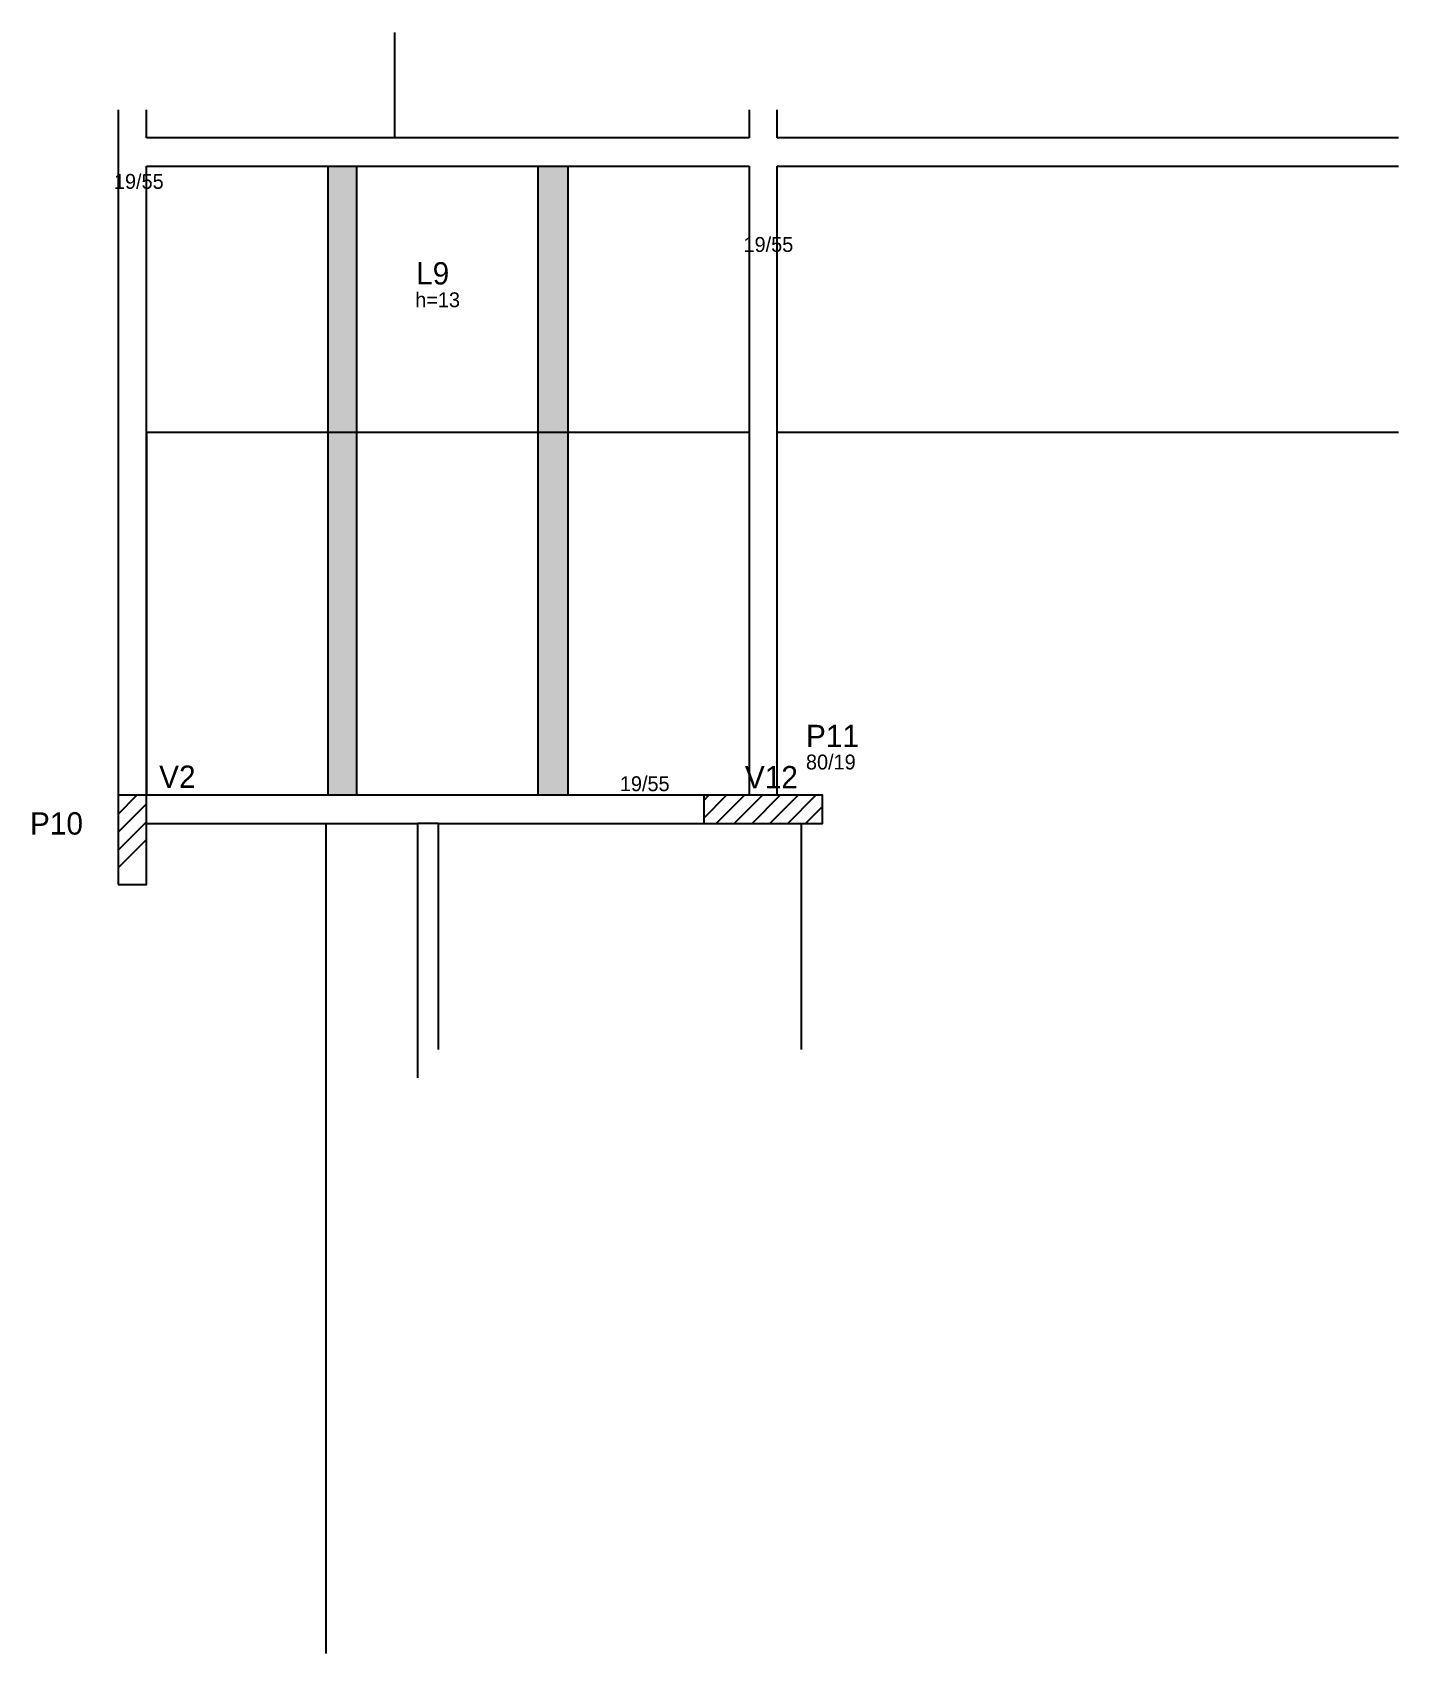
# Model space of a CAD drawing. Header units: metres. Extents: x 3570 to 4490, y 1722 to 2812.
import ezdxf

# ---------------------------------------------------------------- set-up
doc = ezdxf.new("R2010")
doc.units = ezdxf.units.M
for name, color, linetype in [('3', 7, 'Continuous'), ('4', 7, 'Continuous'), ('7', 7, 'Continuous'), ('Hachura', 7, 'Continuous'), ('Painéis', 7, 'Continuous')]:
    doc.layers.add(name, color=color, linetype=linetype)

msp = doc.modelspace()

# ---------------------------------------------------------------- hatches: boundary and pattern name
at = {"layer": 'Hachura'}
h = msp.add_hatch(color=7, dxfattribs=at)
h.dxf.hatch_style = 1
h.paths.add_polyline_path([(3788.5, 2722), (3769, 2722), (3769, 2722), (3769, 2299), (3769, 2299), (3788.5, 2299), (3788.5, 2299), (3788.5, 2722)])
h = msp.add_hatch(color=7, dxfattribs=at)
h.dxf.hatch_style = 1
h.paths.add_polyline_path([(3930.5, 2722), (3910.5, 2722), (3910.5, 2722), (3910.5, 2299), (3910.5, 2299), (3930.5, 2299), (3930.5, 2299), (3930.5, 2722)])

# ---------------------------------------------------------------- linework, layer by layer
at = {"layer": '3', "color": 7, "lineweight": 25}
for p, q in [((3628, 2286.3), (3640.7, 2299)), ((3628, 2298.3), (3628.7, 2299)), ((3628, 2274.3), (3647, 2293.3)), ((4022, 2283.6), (4037.4, 2299)), ((4022, 2295.6), (4025.4, 2299)), ((4030.5, 2280), (4049.5, 2299)), ((4042.5, 2280), (4061.5, 2299)), ((4054.5, 2280), (4073.5, 2299)), ((4066.5, 2280), (4085.5, 2299)), ((4078.5, 2280), (4097.5, 2299)), ((4090.6, 2280), (4102, 2291.5)), ((3628, 2262.2), (3647, 2281.2)), ((3628, 2250.2), (3647, 2269.2))]:
    msp.add_line(p, q, dxfattribs=at)
for points in [[(3628, 2760), (3628, 2731.5)], [(3647, 2741), (3647, 2760)], [(4052.5, 2760), (4052.5, 2741)], [(4071.5, 2741), (4071.5, 2760)], [(4052.5, 2741), (3647, 2741)], [(4489.5, 2741), (4071.5, 2741)], [(3628, 2731.5), (3628, 2299)], [(3647, 2722), (4052.5, 2722)], [(3647, 2299), (3647, 2722)], [(4052.5, 2722), (4052.5, 2299)], [(4071.5, 2722), (4489.5, 2722)], [(4071.5, 2299), (4071.5, 2722)], [(3836.5, 2299), (3647, 2299)], [(4022, 2299), (3836.5, 2299)], [(3647, 2280), (3829.5, 2280)], [(3829.5, 2280), (3829.5, 2109)], [(3843.5, 2280), (3829.5, 2280)], [(3843.5, 2280), (4022, 2280)], [(3843.5, 2128), (3843.5, 2280)]]:
    msp.add_lwpolyline(points, dxfattribs=at)
at = {"layer": '7', "color": 7, "lineweight": 25}
for points in [[(3628, 2239), (3647, 2239), (3647, 2299), (3628, 2299), (3628, 2239)], [(4022, 2280), (4102, 2280), (4102, 2299), (4022, 2299), (4022, 2280)]]:
    msp.add_lwpolyline(points, dxfattribs=at)
at = {"layer": 'Painéis', "color": 7, "lineweight": 25}
for p, q in [((3814, 2812), (3814, 2741)), ((3769, 2722), (3769, 2299)), ((3788.5, 2722), (3788.5, 2299)), ((3910.5, 2722), (3910.5, 2299)), ((3930.5, 2722), (3930.5, 2299)), ((4052.5, 2543), (3647, 2543)), ((3647, 2543), (3647, 2299)), ((4489.5, 2543), (4071.5, 2543)), ((3768, 1721.9), (3768, 2280)), ((4087.5, 2280), (4087.5, 2128))]:
    msp.add_line(p, q, dxfattribs=at)

# ---------------------------------------------------------------- texts
at = {"layer": '3', "color": 7, "lineweight": 25}
for s, p in [('19/55', (3625.2, 2706.8)), ('19/55', (4048.8, 2664.4)), ('h=13', (3827.9, 2627.2)), ('80/19', (4090.8, 2316.4)), ('19/55', (3965.6, 2301.8))]:
    msp.add_text(s, height=10, dxfattribs=at).set_placement(p)
at = {"layer": '4', "color": 7, "lineweight": 25}
for s, p in [('L9', (3828.5, 2642.5)), ('P11', (4090.8, 2331.4)), ('V2', (3655.6, 2304)), ('V12', (4049.7, 2303.7)), ('P10', (3568.7, 2272.6))]:
    msp.add_text(s, height=15, dxfattribs=at).set_placement(p)

doc.saveas('drawing.dxf')
